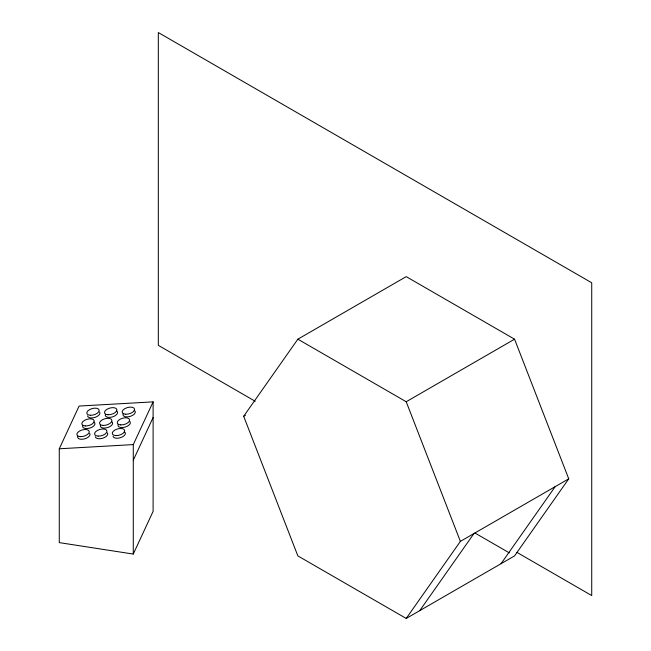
<?xml version="1.0" encoding="UTF-8"?>
<svg xmlns="http://www.w3.org/2000/svg" width="651" height="651" viewBox="0 0 651 651"><rect width="100%" height="100%" fill="white"/><g stroke="black" fill="none" stroke-linecap="round" stroke-linejoin="round"><path stroke-width="0.98" d="M59.274 448.783L79.097 406.053L153.107 401.87L153.107 511.344L133.276 554.066L59.274 542.617L59.274 448.783L133.276 444.592L153.107 401.87M133.276 460.233L153.107 417.503M243.677 416.266L297.857 339.187L406.208 276.634L514.559 339.187L568.738 478.819L514.559 555.897L406.208 618.45L297.857 555.897L243.677 416.266L245.443 415.248M406.208 618.45L460.379 541.38L568.738 478.819M419.749 610.63L473.928 533.56M501.018 563.717L555.189 486.639M297.857 339.187L406.208 401.748L514.559 339.187M255.225 401.276L158.323 345.339L158.323 32.55L591.726 282.778L591.726 595.559L516.853 552.333M474.921 533.006L509.277 552.845M406.208 401.748L460.379 541.38M133.276 444.592L133.276 554.066M124.341 431.743A6.388 3.247 -15.8 0 1 121.281 437.407A6.388 3.247 -15.8 0 1 113.03 436.211M93.899 422.1A6.388 3.247 -15.8 0 1 90.058 428.041A6.388 3.247 -15.8 0 1 82.677 425.673M111.598 421.579A6.388 3.247 -15.8 0 1 107.757 427.528A6.388 3.247 -15.8 0 1 100.376 425.152M130.029 421.685A6.388 3.247 -15.8 0 1 124.65 427.235A6.388 3.247 -15.8 0 1 118.075 424.639M116.553 410.895A6.388 3.247 -15.8 0 1 112.713 416.843A6.388 3.247 -15.8 0 1 105.332 414.475M89.675 433.403A6.388 3.247 -15.8 0 1 84.296 438.953A6.388 3.247 -15.8 0 1 77.713 436.357M107.374 432.891A6.388 3.247 -15.8 0 1 102.793 438.204A6.388 3.247 -15.8 0 1 95.331 436.723M99.587 412.042A6.388 3.247 -15.8 0 1 95.013 417.364A6.388 3.247 -15.8 0 1 87.543 415.883M134.252 410.374A6.388 3.247 -15.8 0 1 130.412 416.323A6.388 3.247 -15.8 0 1 123.031 413.955M115.788 435.6A6.388 3.247 -15.8 0 0 124.658 430.506A6.388 3.247 -15.8 0 0 114.958 430.002A6.388 3.247 -15.8 0 0 115.788 435.6M85.346 425.957A6.388 3.247 -15.8 0 0 94.216 420.863A6.388 3.247 -15.8 0 0 84.524 420.351A6.388 3.247 -15.8 0 0 85.346 425.957M103.045 425.437A6.388 3.247 -15.8 0 0 111.915 420.343A6.388 3.247 -15.8 0 0 102.223 419.838A6.388 3.247 -15.8 0 0 103.045 425.437M120.744 424.916A6.388 3.247 -15.8 0 0 129.614 419.83A6.388 3.247 -15.8 0 0 119.922 419.317A6.388 3.247 -15.8 0 0 120.744 424.916M108.001 414.752A6.388 3.247 -15.8 0 0 116.871 409.666A6.388 3.247 -15.8 0 0 107.179 409.154A6.388 3.247 -15.8 0 0 108.001 414.752M80.39 436.642A6.388 3.247 -15.8 0 0 89.26 431.548A6.388 3.247 -15.8 0 0 79.56 431.035A6.388 3.247 -15.8 0 0 80.39 436.642M98.089 436.121A6.388 3.247 -15.8 0 0 106.959 431.027A6.388 3.247 -15.8 0 0 97.259 430.514A6.388 3.247 -15.8 0 0 98.089 436.121M90.302 415.273A6.388 3.247 -15.8 0 0 99.172 410.187A6.388 3.247 -15.8 0 0 89.48 409.674A6.388 3.247 -15.8 0 0 90.302 415.273M125.7 414.239A6.388 3.247 -15.8 0 0 134.57 409.145A6.388 3.247 -15.8 0 0 124.878 408.633A6.388 3.247 -15.8 0 0 125.7 414.239"/></g></svg>
